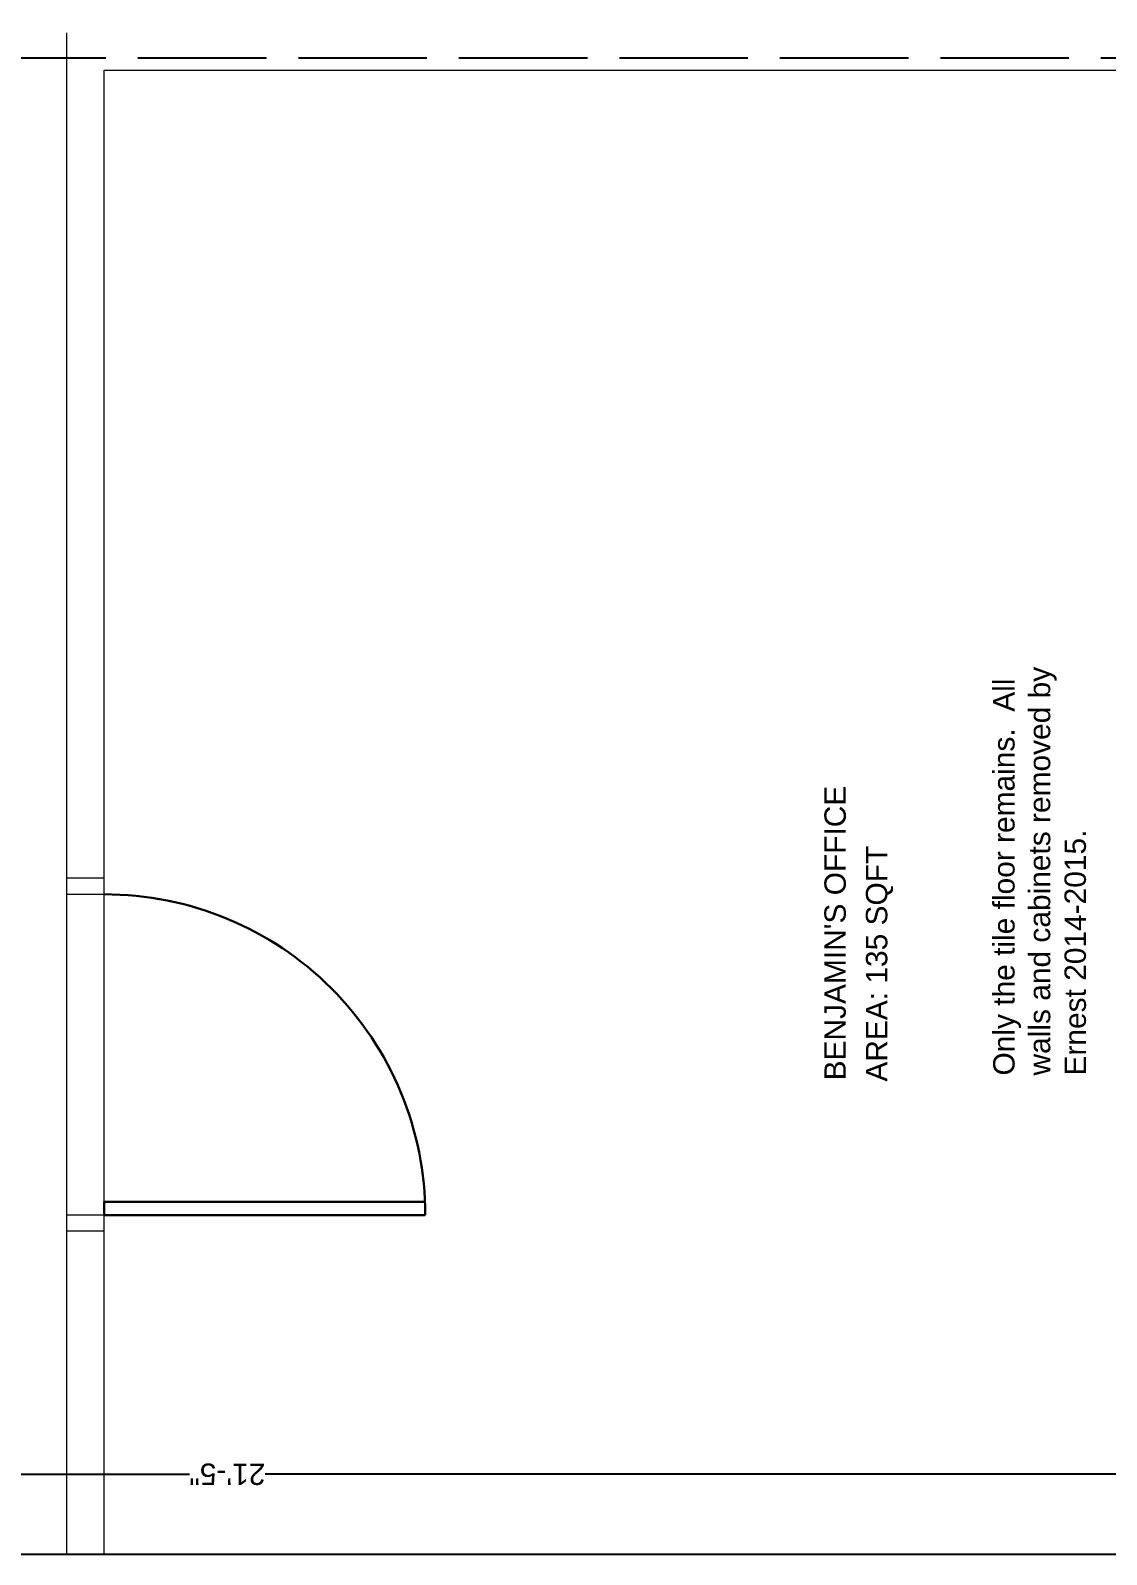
# Model space of a CAD drawing. Header units: inches. Extents: x -601 to 0, y 0 to 495.
# Drawn here: x -450.5 to -349.9, y 211.1 to 353.5 of the extents above; entities that cross this region are included whole.
import ezdxf

# ---------------------------------------------------------------- set-up
doc = ezdxf.new("R2010")
doc.units = ezdxf.units.IN
doc.header["$MEASUREMENT"] = 0
doc.linetypes.add('ACAD_ISO02W100', pattern=[15, 12, -3])
doc.layers.get('0').update_dxf_attribs({"color": 1, "lineweight": 9})
for name, color, linetype, lineweight in [('A101-Dimensions', 7, 'Continuous', 9), ('A101-Floorplan-1st-floor', 7, 'Continuous', 9), ('A101-Text', 7, 'Continuous', 9)]:
    doc.layers.add(name, color=color, linetype=linetype, lineweight=lineweight)
doc.styles.get("Standard").update_dxf_attribs({"font": 'Arial.ttf', "height": 2})
doc.dimstyles.get("Standard").update_dxf_attribs({"dimtxt": 0.18, "dimasz": 0.1175, "dimexe": 0.18, "dimexo": 0.0625, "dimgap": 0.09, "dimtad": 0, "dimtoh": 1, "dimdec": 3, "dimzin": 0, "dimdsep": 46, "dimlunit": 4, "dimtxsty": 'Standard', "dimblk": 'ARCHTICK', "dimblk1": 'ARCHTICK', "dimblk2": 'ARCHTICK', "dimcen": 0.09, "dimadec": 1, "dimazin": 0, "dimtfac": 1, "dimtdec": 3, "dimtofl": 0, "dimtmove": 0, "dimatfit": 3, "dimfxl": 1, "dimtolj": 1, "dimtzin": 0, "dimarcsym": 0})

# ---------------------------------------------------------------- blocks, each defined once
blk = doc.blocks.new('_ArchTick')
at = {"color": 0, "linetype": 'ByBlock', "lineweight": 30, "const_width": 0.15}
blk.add_lwpolyline([(-0.5, -0.5), (0.5, 0.5)], dxfattribs=at)
blk = doc.blocks.new('*D185')
at = {"layer": 'A101-Dimensions', "color": 0, "lineweight": -2, "transparency": 16777216}
for p, q in [((-560.61, 211.13), (-560.61, 218.77)), ((-560.61, 218.59), (-435.65, 218.59)), ((-303.61, 218.59), (-428.57, 218.59)), ((-303.61, 211.13), (-303.61, 218.77))]:
    blk.add_line(p, q, dxfattribs=at)
at = {"layer": 'A101-Dimensions', "color": 0, "lineweight": -2, "transparency": 16777216, "xscale": 0.1175, "yscale": 0.1175, "zscale": 0.1175, "rotation": 180}
blk.add_blockref('_ArchTick', (-560.61, 218.59), dxfattribs=at)
at = {"layer": 'A101-Dimensions', "color": 0, "lineweight": -2, "transparency": 16777216, "xscale": 0.1175, "yscale": 0.1175, "zscale": 0.1175}
blk.add_blockref('_ArchTick', (-303.61, 218.59), dxfattribs=at)
at = {"layer": 'A101-Dimensions', "color": 0, "lineweight": 5, "transparency": 16777216, "insert": (-432.11, 218.59), "char_height": 2, "attachment_point": 5, "rotation": 180}
blk.add_mtext('\\A1;21\'-5"', dxfattribs=at)
blk = doc.blocks.new('garage-door-exit-to-trailer')
at = {"layer": 'A101-Floorplan-1st-floor', "lineweight": 30}
for p, q in [((0, 0), (0, -30)), ((1.25, 0), (0, 0)), ((1.25, 0), (1.25, -29.97))]:
    blk.add_line(p, q, dxfattribs=at)
blk.add_arc((0, 0), 30, 270, 0, dxfattribs=at)

msp = doc.modelspace()

# ---------------------------------------------------------------- linework, layer by layer
at = {"layer": 'A101-Floorplan-1st-floor', "lineweight": 5}
for p, q in [((-447.106, 211.0687), (-447.106, 353.3187)), ((-443.606, 274.2821), (-447.106, 274.2821)), ((-443.606, 272.7821), (-447.106, 272.7821)), ((-443.606, 242.7861), (-447.106, 242.7861)), ((-443.606, 241.2861), (-447.106, 241.2861))]:
    msp.add_line(p, q, dxfattribs=at)
at = {"layer": 'A101-Floorplan-1st-floor', "linetype": 'ACAD_ISO02W100', "lineweight": -3}
msp.add_line((-338.4567, 350.9437), (-560.613, 350.9437), dxfattribs=at)
at = {"layer": 'A101-Floorplan-1st-floor', "lineweight": -3}
msp.add_lwpolyline([(-340.363, 349.8187), (-303.606, 349.8187), (-303.606, 211.0687), (-560.613, 211.0687), (-560.613, 454.2508), (-338.4567, 454.2508), (-338.4567, 349.8187)], dxfattribs=at)
at = {"layer": 'A101-Floorplan-1st-floor', "lineweight": 5}
msp.add_lwpolyline([(-443.606, 349.8187), (-303.606, 349.8187), (-303.606, 211.0687), (-443.606, 211.0687)], close=True, dxfattribs=at)

# ---------------------------------------------------------------- block references
at = {"lineweight": -3, "rotation": 89.99999999999999}
msp.add_blockref('garage-door-exit-to-trailer', (-443.606, 242.7861), dxfattribs=at)

# ---------------------------------------------------------------- texts
at = {"layer": 'A101-Floorplan-1st-floor', "lineweight": 5, "insert": (-360.5325, 255.8487), "char_height": 2, "width": 42.107161, "attachment_point": 1, "rotation": 90}
msp.add_mtext('Only the tile floor remains.  All walls and cabinets removed by Ernest 2014-2015.', dxfattribs=at)
at = {"layer": 'A101-Text', "lineweight": 5}
for s, p in [("BENJAMIN'S OFFICE", (-374.3051, 255.3931)), ('AREA: 135 SQFT', (-370.4252, 255.2758))]:
    msp.add_text(s, height=2, rotation=90, dxfattribs=at).set_placement(p)

# ---------------------------------------------------------------- dimensions: what is measured, and where the dimension line sits
at = {"layer": 'A101-Dimensions', "lineweight": 5}
dim = msp.add_linear_dim(base=(-303.606, 218.587), p1=(-560.613, 211.0687), p2=(-303.606, 211.0687), angle=180, dimstyle='Standard', dxfattribs=at)
dim.commit()
dim.dimension.update_dxf_attribs({"geometry": '*D185', "text_midpoint": (-432.1095, 218.587)})

doc.saveas('drawing.dxf')
